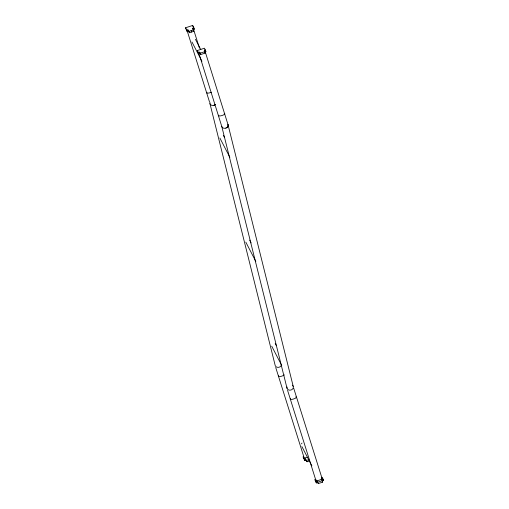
<?xml version="1.0" encoding="UTF-8"?>
<svg xmlns="http://www.w3.org/2000/svg" width="509" height="509" viewBox="0 0 509 509"><rect width="100%" height="100%" fill="white"/><g stroke="black" fill="none" stroke-linecap="round" stroke-linejoin="round"><path stroke-width="0.76" d="M213.99 105.306L215.409 104.447L213.99 105.306L212.323 105.465A3.251 2.793 -13.9 0 1 209.905 102.239M198.962 53.49L221.803 126.531A3.251 2.793 -14 0 0 224.17 128.3L225.831 128.147L227.249 127.288A3.251 2.793 -14 0 0 227.968 124.501L205.127 51.46M225.831 128.147L227.249 127.288A3.251 2.793 -14.1 0 0 227.968 124.501L293.216 386.356M185.505 27.804L186.739 30.19L187.885 29.808L189.004 31.367L193.325 29.942L193.764 31.323L189.443 32.748L188.324 31.195L187.178 31.571L185.505 27.804L192.65 25.45L194.323 29.217L193.178 29.598L192.739 28.211L193.884 27.83M197.295 50.556L204.446 48.202L205.897 51.543L204.752 51.918L205.044 53.121L200.743 54.533L199.458 52.134L198.313 52.51L197.295 50.556L198.745 53.897L199.897 53.521M205.044 53.121L204.313 50.537L205.458 50.156M199.458 52.134L200.311 53.152L204.612 51.733M307.042 461.765L305.922 460.212L304.776 460.588L303.103 456.821L304.337 459.201L305.483 458.825L307.042 461.765L309.198 461.052L308.759 459.665L306.603 460.378M318.348 483.55L317.495 482.532L316.35 482.914L314.893 479.573L315.911 481.527L317.056 481.151L318.348 483.55L322.649 482.131L321.911 479.548L323.056 479.173L323.495 480.56L322.35 480.935M317.909 482.163L322.21 480.744L321.911 479.548M194.323 29.217L192.65 25.45M204.885 49.583L205.897 51.543M195.443 39.295L200.8 49.64M191.95 41.973L201.958 61.284M223.368 135.362L224.444 137.43M219.875 138.041L229.883 157.351M249.658 240.133L251.09 242.888M245.809 242.125L255.817 261.435M275.235 343.524L276.311 345.592M271.742 346.209L281.751 365.513M322.044 477.213L323.056 479.173M322.483 478.6L323.495 480.56M301.882 446.546L311.89 465.856M192.739 28.211L193.764 31.323M204.313 50.537L204.752 51.918M193.528 29.369L199.452 48.113M200.311 53.152L200.743 54.533M198.313 52.51L198.745 53.897M191.161 30.648L191.6 32.035M189.004 31.367L189.443 32.748M187.885 29.808L188.324 31.195M187.357 31.399L209.46 101.781M186.739 30.19L187.178 31.571M322.051 478.339L293.718 388.265M322.21 480.744L322.649 482.131M317.056 481.151L317.495 482.532M315.885 480.369L287.553 390.301M315.911 481.527L316.35 482.914M305.483 458.825L305.922 460.212M304.337 459.201L304.776 460.588M275.713 367.46L304.045 457.527A3.251 0.859 -17.5 0 0 307.531 457.286M221.803 126.531L287.051 388.386M209.963 103.69L275.21 365.551A3.251 2.793 -14 0 0 278.41 367.339A3.251 2.793 -14 0 0 281.439 364.966M301.5 443.829A2.074 1.998 -27.4 0 1 302.015 443.078M284.327 374.847A3.251 0.859 -17.5 0 1 280.262 376.514A3.251 0.859 -17.5 0 1 278.588 375.833M292.331 385.173A3.251 2.793 -14 0 1 291.078 390.002A3.251 2.793 -14 0 1 286.993 386.935M295.767 396.912A3.251 0.859 -17.5 0 1 293.699 398.948A3.251 0.859 -17.5 0 1 290.429 398.674M321.44 478.085A3.251 0.859 -17.5 0 1 319.366 480.127A3.251 0.859 -17.5 0 1 316.095 479.847M211.318 92.244A3.251 0.859 -17.5 0 1 207.78 93.141A3.251 0.859 -17.5 0 1 207.017 92.364M224.195 113.443A3.251 0.859 -17.5 0 1 222.121 115.479A3.251 0.859 -17.5 0 1 218.851 115.199"/></g></svg>
